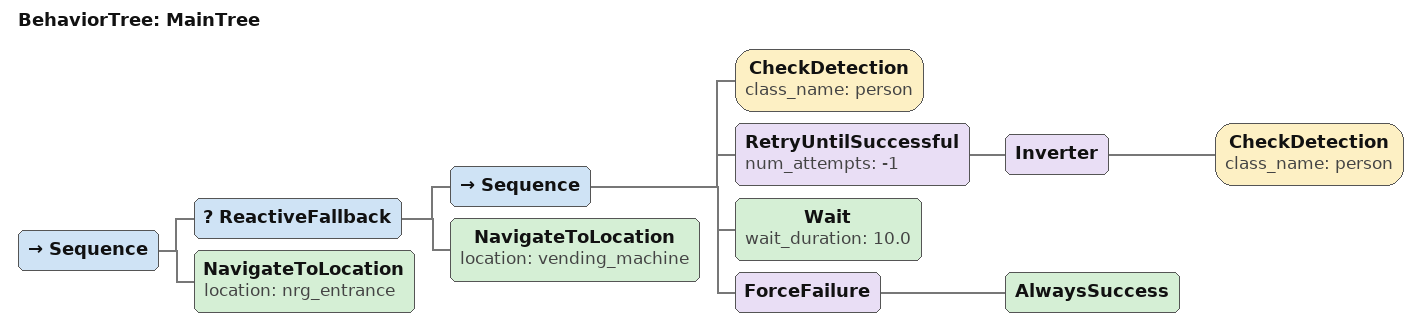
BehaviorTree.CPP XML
<root BTCPP_format="4">
  <BehaviorTree ID="MainTree">
    <Sequence>
      <ReactiveFallback>
        <Sequence>
          <CheckDetection class_name="person"/>
          <RetryUntilSuccessful num_attempts="-1">
            <Inverter>
              <CheckDetection class_name="person"/>
            </Inverter>
          </RetryUntilSuccessful>
          <Wait wait_duration="10.0"/>
          <ForceFailure>
            <AlwaysSuccess/>
          </ForceFailure>
        </Sequence>
        <NavigateToLocation location="vending_machine"/>
      </ReactiveFallback>
      <NavigateToLocation location="nrg_entrance"/>
    </Sequence>
  </BehaviorTree>
</root>
